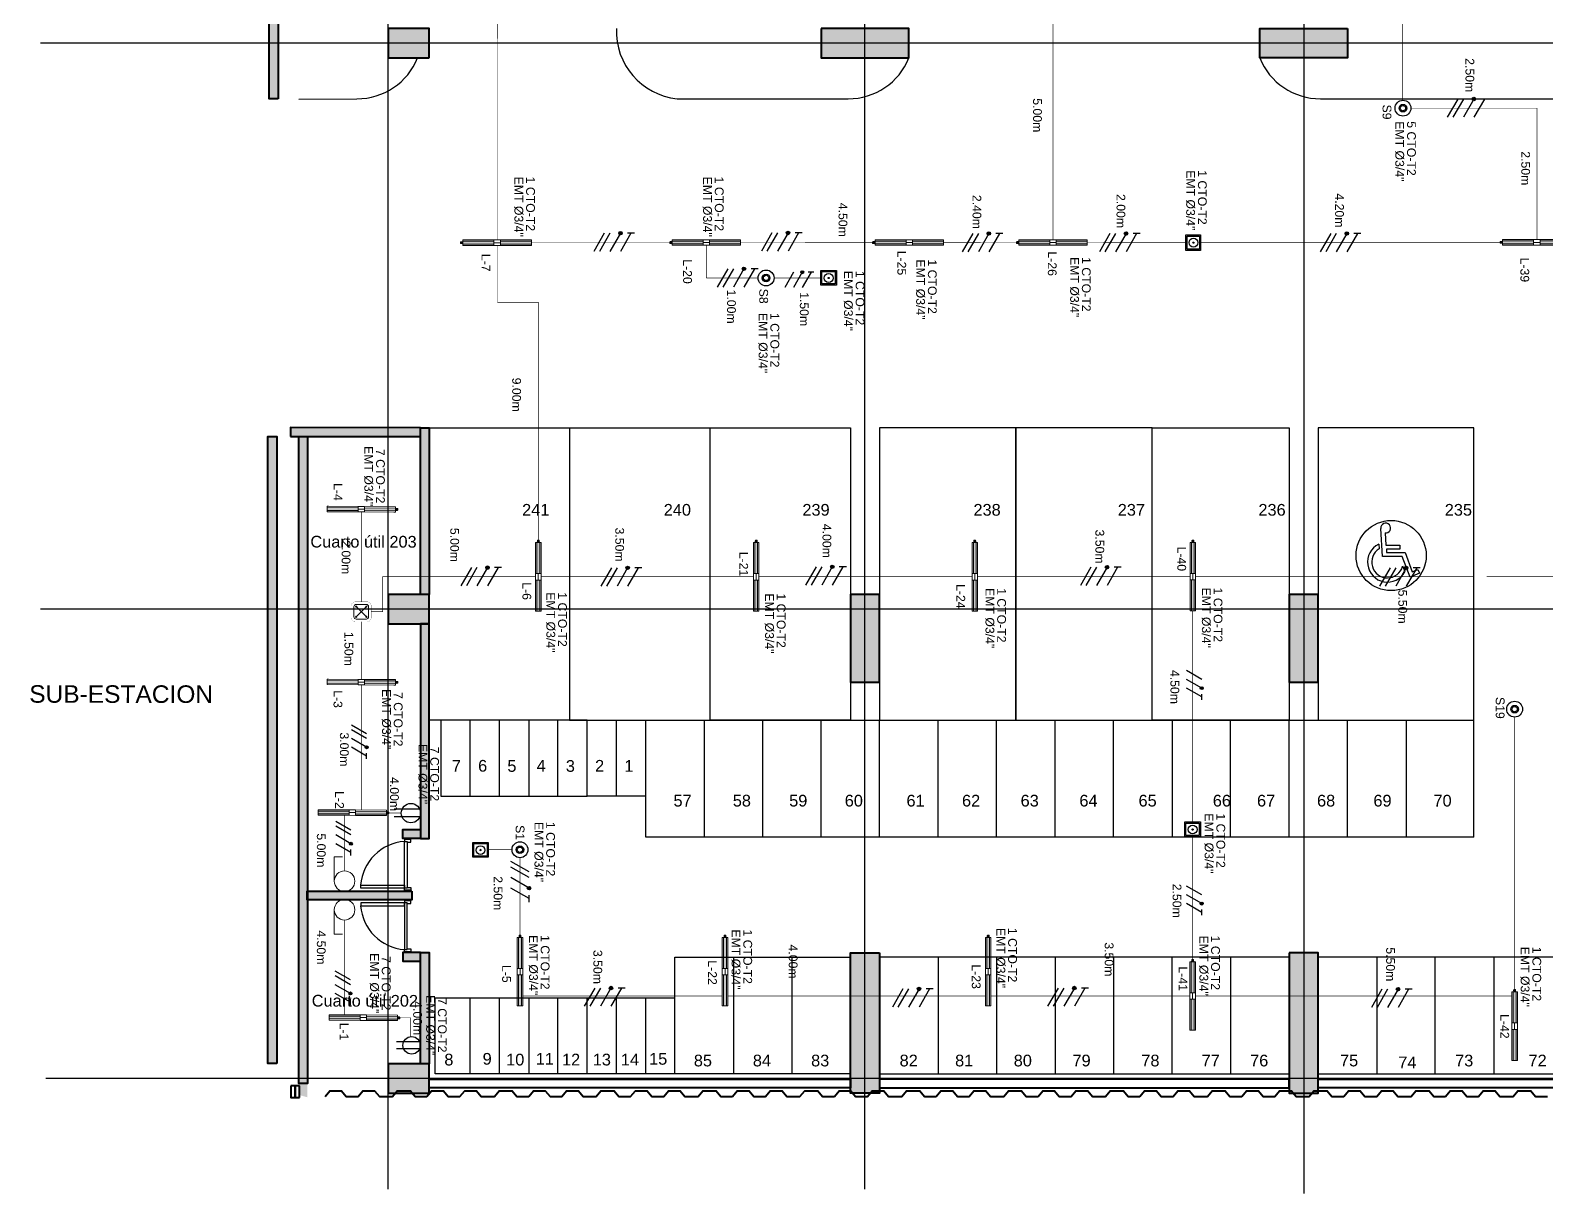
# Model space of a CAD drawing. Header units: metres. Extents: x 81 to 650, y -25 to 177.
# Drawn here: x 129.46 to 155.39, y 32.04 to 51.93 of the extents above; entities that cross this region are included whole.
import ezdxf
from ezdxf.lldxf.tags import DXFTag

# ---------------------------------------------------------------- set-up
doc = ezdxf.new("R2010")
doc.units = ezdxf.units.M
doc.linetypes.add('LÍNEAS_OCULTASX2', pattern=[0.75, 0.5, -0.25])
for name, color, linetype in [('-ALAMBRADO', 7, 'Continuous'), ('-parquead', 253, 'Continuous'), ('AMOBLAMIENTO', 253, 'Continuous'), ('AS_GL DETECCION_PISO 2', 7, 'Continuous'), ('GG_EMERGENCIA 03', 1, 'Continuous'), ('GG_PISO 2', 8, 'Continuous'), ('H-muro', 251, 'Continuous'), ('JCA_HATCH 254', 252, 'Continuous'), ('SENSOR MOVIMIENTO', 3, 'Continuous'), ('T', 1, 'Continuous'), ('TEXTO 3', 3, 'Continuous'), ('TEXTOS DE MEDIDAS', 7, 'Continuous')]:
    doc.layers.add(name, color=color, linetype=linetype)
for name, color, linetype, lineweight in [('-CN-GYD-INTERRUPTORES DE PARED', 3, 'Continuous', 20), ('-CN-GYD-LUMINARIA LED HERMETICA', 1, 'Continuous', 5), ('-CN-GYD-TUBERÍA PRINCIPAL ILUMINACION', 5, 'Continuous', 5), ('-CN-GYD-TUBERÍA TOMACORRIENTE PVC', 86, 'Continuous', 18), ('_TEXTO', 7, 'Continuous', 9), ('CAJA DE PASO', 94, 'Continuous', 5), ('Estructura', 250, 'Continuous', 40), ('LUMINARIA DE EMERGENCIA PARA SOBREPONER', 7, 'Continuous', 25), ('Muro', 251, 'Continuous', 40), ('TEXTOS', 250, 'Continuous', 20)]:
    doc.layers.add(name, color=color, linetype=linetype, lineweight=lineweight)
doc.layers.add('A-HATCH CONCRETO', color=7, linetype='Continuous', true_color=0xc2c2c2)
doc.layers.add('HACHTCOLUMNA', color=7, linetype='Continuous', true_color=0x474747)
doc.styles.get("Standard").update_dxf_attribs({"font": 'arial.ttf'})
tags = doc.linetypes.add('EMT_LINE', pattern='A,0.5,-0.2,["EMT",Standard,S=0.1,R=0,X=-0.1,Y=-0.05],-0.25', length=0.95).pattern_tags.tags
tags[6] = DXFTag(74, 10)
pattern_1 = [(270, (73.633, -1.35), (10.40324, -6.00631), [1.50158, -10.51105]), (360, (73.6335, -2.101), (10.40324, 6.00631), [0.75079, -20.05569]), (360, (73.6335, -2.289), (10.40324, 6.00631), [0.60063, -20.20584]), (360, (73.6335, -1.9134), (10.40324, 6.00631), [0.60063, -20.20584]), (330, (73.633, -2.477), (10.40324, 6.00631), [0.4805, -11.53212]), (30, (73.633, -1.726), (4e-09, 12.01262), [0.4805, -11.53212])]

# ---------------------------------------------------------------- blocks, each defined once
blk = doc.blocks.new('GG_HERMETICA')
h = blk.add_hatch()
h.set_pattern_fill('SWAMP', color=252, scale=0.472938, angle=270)
h.set_pattern_definition(pattern_1)
h.paths.add_polyline_path([(-20, -30), (-20, 17), (-550, 17), (-550, -30)])
h = blk.add_hatch()
h.set_pattern_fill('SWAMP', color=252, scale=0.472938, angle=270)
h.set_pattern_definition(pattern_1)
h.paths.add_polyline_path([(620, -30), (620, 17), (90, 17), (90, -30)])
at = {"layer": '-CN-GYD-INTERRUPTORES DE PARED', "color": 1, "extrusion": (0, 0, -1)}
for p, q in [((-550, -53), (-550, 40)), ((-550, 40), (-525, 40)), ((-525, 40), (-20, 40)), ((90, 40), (620, 40)), ((620, 40), (620, -53)), ((-20, -53), (-550, -53)), ((594, -53), (90, -53)), ((620, -53), (594, -53))]:
    blk.add_line(p, q, dxfattribs=at)
at = {"layer": '-CN-GYD-INTERRUPTORES DE PARED', "color": 1}
for p, q in [((90, 40), (-20, 40)), ((-20, 40), (-20, -53)), ((90, -53), (90, 40)), ((622, 6), (620, 6)), ((620, 6), (620, -6)), ((622, 10), (623, 11)), ((622, 8), (622, 10)), ((622, 7), (622, 8)), ((622, 5), (622, 7)), ((622, -6), (622, 6)), ((623, 4), (622, 5)), ((622, -3), (623, 1)), ((623, 11), (623, 11)), ((623, 11), (630, 11)), ((623, 1), (623, 4)), ((623, 1), (623, 1)), ((630, 11), (630, 6)), ((630, 6), (631, 6)), ((631, 6), (631, 9)), ((631, 9), (639, 9)), ((639, 9), (639, 6)), ((639, 6), (640, 6)), ((640, 10), (650, 10)), ((640, 6), (640, 10)), ((650, 10), (652, 8)), ((652, 8), (656, 8)), ((656, 8), (658, 8)), ((658, 8), (661, 5)), ((661, 5), (661, -6)), ((-20, -6), (90, -6)), ((620, -19), (620, -6)), ((622, -19), (620, -19)), ((622, -6), (622, -3)), ((622, -6), (622, -9)), ((622, -6), (622, -19)), ((622, -9), (623, -13)), ((623, -17), (622, -18)), ((622, -18), (622, -19)), ((622, -19), (622, -21)), ((622, -21), (622, -22)), ((622, -22), (623, -24)), ((623, -13), (623, -14)), ((623, -14), (623, -17)), ((623, -24), (623, -24)), ((623, -24), (630, -24)), ((630, -24), (630, -19)), ((630, -19), (631, -19)), ((631, -19), (631, -22)), ((631, -22), (639, -22)), ((639, -22), (639, -19)), ((639, -19), (640, -19)), ((640, -19), (640, -22)), ((640, -22), (650, -22)), ((650, -22), (652, -20)), ((652, -20), (656, -20)), ((656, -20), (658, -20)), ((658, -20), (661, -17)), ((661, -17), (661, -6))]:
    blk.add_line(p, q, dxfattribs=at)
for points in [[(623, 4), (630, 4)], [(623, 1), (630, 1)], [(629, 11), (629, 4), (629, 1), (629, -6)], [(630, 6), (630, -6)], [(631, 6), (631, -6)], [(639, 2), (631, 2)], [(639, 6), (639, -6)], [(640, 6), (640, -6)], [(640, 1), (650, 1), (650, 3), (640, 3)], [(650, 3), (652, 5)], [(650, 1), (652, -3)], [(652, 8), (652, -6)], [(-20, -53), (90, -53)], [(623, -14), (630, -14)], [(623, -17), (630, -17)], [(629, -24), (629, -17), (629, -14), (629, -6)], [(630, -19), (630, -6)], [(631, -19), (631, -6)], [(639, -15), (631, -15)], [(639, -19), (639, -6)], [(640, -19), (640, -6)], [(640, -14), (650, -14), (650, -15), (640, -15)], [(650, -14), (652, -10)], [(650, -15), (652, -17)], [(652, -20), (652, -6)]]:
    blk.add_lwpolyline(points, dxfattribs=at)
at = {"color": 1}
for points in [[(-20, 17), (-20, -30), (-550, -30), (-550, 17)], [(620, 17), (620, -30), (90, -30), (90, 17)]]:
    blk.add_lwpolyline(points, close=True, dxfattribs=at)
blk = doc.blocks.new('O6C20-MDW')
at = {"layer": 'SENSOR MOVIMIENTO'}
for radius in [129, 62.1, 43.1]:
    blk.add_circle((63166, 32657), radius, dxfattribs=at)
blk = doc.blocks.new('Caja de paso')
at = {"layer": '-CN-GYD-TUBERÍA TOMACORRIENTE PVC', "const_width": 0.00173}
blk.add_lwpolyline([(-0.111, 0.067), (-0.111, -0.067, 0.414214), (-0.067, -0.111), (0.067, -0.111, 0.414214), (0.111, -0.067), (0.111, 0.067, 0.414214), (0.067, 0.111), (-0.067, 0.111, 0.414214)], format="xyb", close=True, dxfattribs=at)
at = {"layer": '-CN-GYD-TUBERÍA TOMACORRIENTE PVC'}
blk.add_lwpolyline([(-0.057, -0.082), (0.057, -0.082, 0.414214), (0.082, -0.057), (0.082, 0.057, 0.414214), (0.057, 0.082), (-0.057, 0.082, 0.414214), (-0.082, 0.057), (-0.082, -0.057, 0.414214)], format="xyb", close=True, dxfattribs=at)
at = {"layer": '-CN-GYD-TUBERÍA TOMACORRIENTE PVC', "linetype": 'LÍNEAS_OCULTASX2'}
for points in [[(-0.057, 0.057), (0.057, -0.057)], [(0.057, 0.057), (-0.057, -0.057)]]:
    blk.add_lwpolyline(points, dxfattribs=at)
at = {"layer": '-CN-GYD-TUBERÍA TOMACORRIENTE PVC'}
for centre in [(-0.057, 0.057), (0.057, 0.057), (-0.057, -0.057), (0.057, -0.057)]:
    blk.add_circle(centre, 0.00665, dxfattribs=at)
blk = doc.blocks.new('t')
at = {"layer": 'T'}
for p, q in [((0.006, 0.03), (0.204, 0.03)), ((0.006, -0.03), (0.204, -0.03))]:
    blk.add_line(p, q, dxfattribs=at)
blk.add_circle((0.075, 0), 0.075, dxfattribs=at)
blk = doc.blocks.new('3x')
at = {"layer": '-ALAMBRADO'}
h = blk.add_hatch(color=256, dxfattribs=at)
edge = h.paths.add_edge_path()
edge.add_arc((0.078, 0.13), 0.025, 0, 360)
for p, q in [((-0.152, 0.13), (-0.302, -0.13)), ((-0.072, 0.13), (-0.222, -0.13)), ((0.078, 0.13), (-0.072, -0.13)), ((0.228, 0.13), (0.078, -0.13))]:
    blk.add_line(p, q, dxfattribs=at)
blk.add_lwpolyline([(0.278, 0.13), (0.178, 0.13)], dxfattribs=at)
blk.add_circle((0.078, 0.13), 0.025, dxfattribs=at)
blk = doc.blocks.new('*U62')
at = {"layer": '-ALAMBRADO'}
blk.add_blockref('3x', (0, 0), dxfattribs=at)
blk = doc.blocks.new('A$Cc7fbbbd8')
at = {"layer": 'GG_EMERGENCIA 03', "ltscale": 0.3}
h = blk.add_hatch(dxfattribs=at)
h.set_pattern_fill('ANSI31', color=256, scale=0.0005, angle=90)
h.set_pattern_definition([(135, (0.0614115, 0.0595737), (-0.00112253, -0.00112253), [])])
edge = h.paths.add_edge_path()
edge.add_arc((0.061, 0.1), 0.00475, 0, 360)
for points in [[(-0.005, 0.035), (-0.005, 0.161), (0.128, 0.161), (0.128, 0.035)], [(0.005, 0.045), (0.005, 0.151), (0.118, 0.151), (0.118, 0.045)]]:
    blk.add_lwpolyline(points, close=True, dxfattribs=at)
for radius in [0.0376, 0.00475]:
    blk.add_circle((0.061, 0.1), radius, dxfattribs=at)
blk = doc.blocks.new('estructura etapa 3')
at = {"layer": 'HACHTCOLUMNA'}
h = blk.add_hatch(color=256, dxfattribs=at)
h.paths.add_polyline_path([(-91.651, -6658.124), (-91.651, -6657.624), (-92.35, -6657.624), (-92.35, -6658.124)])
h.paths.add_polyline_path([(-49.354, -6658.124), (-49.354, -6657.624), (-50.055, -6657.624), (-50.055, -6658.124)])
h.paths.add_polyline_path([(-56.053, -6658.124), (-56.053, -6657.624), (-56.753, -6657.624), (-56.753, -6658.124)])
h.paths.add_polyline_path([(-76.45, -6659.124), (-76.95, -6659.124), (-76.95, -6657.624), (-76.45, -6657.624)])
h.paths.add_polyline_path([(-83.95, -6659.124), (-84.45, -6659.124), (-84.45, -6657.624), (-83.95, -6657.624)])
h.paths.add_polyline_path([(-60.452, -6659.124), (-60.952, -6659.124), (-60.952, -6657.624), (-60.452, -6657.624)])
h.paths.add_polyline_path([(-67.95, -6659.124), (-68.45, -6659.124), (-68.45, -6657.624), (-67.95, -6657.624)])
h.paths.add_polyline_path([(-91.85, -6668.199), (-91.851, -6667.599), (-92.35, -6667.599), (-92.349, -6668.199)])
h.paths.add_polyline_path([(-49.354, -6668.199), (-49.354, -6667.599), (-49.854, -6667.599), (-49.854, -6668.199)])
h.paths.add_polyline_path([(-56.154, -6668.149), (-56.154, -6667.649), (-56.854, -6667.649), (-56.854, -6668.149)])
h.paths.add_polyline_path([(-59.952, -6667.649), (-59.952, -6668.149), (-61.452, -6668.149), (-61.452, -6667.649)])
h.paths.add_polyline_path([(-75.95, -6667.649), (-75.95, -6668.149), (-77.45, -6668.149), (-77.45, -6667.649)])
h.paths.add_polyline_path([(-68.95, -6667.649), (-68.95, -6668.149), (-67.45, -6668.149), (-67.45, -6667.649)])
h.paths.add_polyline_path([(-84.95, -6667.649), (-84.95, -6668.149), (-83.45, -6668.149), (-83.45, -6667.649)])
h.paths.add_polyline_path([(-91.85, -6676.199), (-91.85, -6675.599), (-92.349, -6675.599), (-92.349, -6676.199)])
h.paths.add_polyline_path([(-49.354, -6676.199), (-49.354, -6675.599), (-49.854, -6675.599), (-49.854, -6676.199)])
h.paths.add_polyline_path([(-56.154, -6676.149), (-56.154, -6675.649), (-56.754, -6675.649), (-56.754, -6676.149)])
h.paths.add_polyline_path([(-59.952, -6675.649), (-59.952, -6676.149), (-61.452, -6676.149), (-61.452, -6675.649)])
h.paths.add_polyline_path([(-75.95, -6675.649), (-75.95, -6676.149), (-77.45, -6676.149), (-77.45, -6675.649)])
h.paths.add_polyline_path([(-68.95, -6675.649), (-68.95, -6676.149), (-67.45, -6676.149), (-67.45, -6675.649)])
h.paths.add_polyline_path([(-84.95, -6675.649), (-84.95, -6676.149), (-83.45, -6676.149), (-83.45, -6675.649)])
h.paths.add_polyline_path([(-91.847, -6686.299), (-91.851, -6685.699), (-92.35, -6685.699), (-92.346, -6686.299)])
h.paths.add_polyline_path([(-49.354, -6686.299), (-49.354, -6685.699), (-49.854, -6685.699), (-49.854, -6686.299)])
h.paths.add_polyline_path([(-56.154, -6686.249), (-56.154, -6685.749), (-56.754, -6685.749), (-56.754, -6686.249)])
h.paths.add_polyline_path([(-59.952, -6685.749), (-59.952, -6686.249), (-61.452, -6686.249), (-61.452, -6685.749)])
h.paths.add_polyline_path([(-75.95, -6685.749), (-75.95, -6686.249), (-77.45, -6686.249), (-77.45, -6685.749)])
h.paths.add_polyline_path([(-68.95, -6685.749), (-68.95, -6686.249), (-67.45, -6686.249), (-67.45, -6685.749)])
h.paths.add_polyline_path([(-84.95, -6685.749), (-84.95, -6686.249), (-83.45, -6686.249), (-83.45, -6685.749)])
h.paths.add_polyline_path([(-49.353, -6694.294), (-49.354, -6693.699), (-49.855, -6693.699), (-49.854, -6694.294)])
h.paths.add_polyline_path([(-56.054, -6694.249), (-56.054, -6693.749), (-56.753, -6693.749), (-56.753, -6694.249)])
h.paths.add_polyline_path([(-91.651, -6694.249), (-91.651, -6693.749), (-92.35, -6693.749), (-92.35, -6694.249)])
h.paths.add_polyline_path([(-59.952, -6693.749), (-59.952, -6694.249), (-61.452, -6694.249), (-61.452, -6693.749)])
h.paths.add_polyline_path([(-75.95, -6693.749), (-75.95, -6694.249), (-77.45, -6694.249), (-77.45, -6693.749)])
h.paths.add_polyline_path([(-68.95, -6693.749), (-68.95, -6694.249), (-67.45, -6694.249), (-67.45, -6693.749)])
h.paths.add_polyline_path([(-84.95, -6693.749), (-84.95, -6694.249), (-83.45, -6694.249), (-83.45, -6693.749)])
h.paths.add_polyline_path([(-49.359, -6703.974), (-49.359, -6703.374), (-49.859, -6703.374), (-49.859, -6703.974)])
h.paths.add_polyline_path([(-56.054, -6703.924), (-56.054, -6703.424), (-56.753, -6703.424), (-56.753, -6703.924)])
h.paths.add_polyline_path([(-67.95, -6704.924), (-67.95, -6703.424), (-68.45, -6703.424), (-68.45, -6704.924)])
h.paths.add_polyline_path([(-91.651, -6703.924), (-91.651, -6703.424), (-92.35, -6703.424), (-92.35, -6703.924)])
h.paths.add_polyline_path([(-61.847, -6703.424), (-60.347, -6703.424), (-60.347, -6703.924), (-61.847, -6703.924)])
h.paths.add_polyline_path([(-83.95, -6704.924), (-83.95, -6703.424), (-84.45, -6703.424), (-84.45, -6704.924)])
h.paths.add_polyline_path([(-76.45, -6704.924), (-76.45, -6703.424), (-76.95, -6703.424), (-76.95, -6704.924)])
h.paths.add_polyline_path([(-49.354, -6711.949), (-49.354, -6711.449), (-50.054, -6711.449), (-50.054, -6711.949)])
h.paths.add_polyline_path([(-55.954, -6711.949), (-55.954, -6711.449), (-56.654, -6711.449), (-56.654, -6711.949)])
h.paths.add_polyline_path([(-91.65, -6711.949), (-91.65, -6711.449), (-92.35, -6711.449), (-92.35, -6711.949)])
h.paths.add_polyline_path([(-60.952, -6711.949), (-60.952, -6709.549), (-60.452, -6709.549), (-60.452, -6711.949)])
h.paths.add_polyline_path([(-68.45, -6709.549), (-68.45, -6711.949), (-67.95, -6711.949), (-67.95, -6709.549)])
h.paths.add_polyline_path([(-76.95, -6709.549), (-76.95, -6711.949), (-76.45, -6711.949), (-76.45, -6709.549)])
h.paths.add_polyline_path([(-83.95, -6709.549), (-83.95, -6711.949), (-84.45, -6711.949), (-84.45, -6709.549)])
at = {"layer": 'Estructura'}
for points in [[(-91.651, -6694.249), (-91.651, -6693.749), (-92.35, -6693.749), (-92.35, -6694.249)], [(-84.95, -6693.749), (-84.95, -6694.249), (-83.45, -6694.249), (-83.45, -6693.749)], [(-75.95, -6693.749), (-75.95, -6694.249), (-77.45, -6694.249), (-77.45, -6693.749)], [(-91.651, -6703.924), (-91.651, -6703.424), (-92.35, -6703.424), (-92.35, -6703.924)], [(-83.95, -6704.924), (-83.95, -6703.424), (-84.45, -6703.424), (-84.45, -6704.924)], [(-76.45, -6704.924), (-76.45, -6703.424), (-76.95, -6703.424), (-76.95, -6704.924)], [(-83.95, -6709.549), (-83.95, -6711.949), (-84.45, -6711.949), (-84.45, -6709.549)], [(-76.95, -6709.549), (-76.95, -6711.949), (-76.45, -6711.949), (-76.45, -6709.549)], [(-91.65, -6711.949), (-91.65, -6711.449), (-92.35, -6711.449), (-92.35, -6711.949)]]:
    blk.add_lwpolyline(points, close=True, dxfattribs=at)
blk = doc.blocks.new('discap')
at = {"layer": 'TEXTO 3', "color": 0, "linetype": 'Continuous'}
for p, q in [((-179169, -277469), (-179154, -277610)), ((-178353, -278322), (-178426, -278155))]:
    blk.add_line(p, q, dxfattribs=at)
blk.add_lwpolyline([(-178974, -277120), (-178946, -277498), (-178511, -277498), (-178511, -277624), (-178926, -277624), (-178926, -277730), (-178352, -277730), (-178127, -278321), (-177953, -278254), (-177909, -278371), (-178198, -278488), (-178440, -277852), (-179047, -277852), (-179102, -276980)], dxfattribs=at)
for centre, radius, start, end in [((-178951, -276970), 152, 261.2603, 183.6697), ((-178897, -278025), 619, 116.0954, 331.345), ((-178897, -278025), 488, 121.7945, 344.571)]:
    blk.add_arc(centre, radius, start, end, dxfattribs=at)
blk = doc.blocks.new('A$Ce042a74c')
at = {"layer": 'A-HATCH CONCRETO', "ltscale": 0.03}
h = blk.add_hatch(color=256, dxfattribs=at)
h.dxf.hatch_style = 1
h.paths.add_polyline_path([(5.535, 11.825), (5.685, 11.825), (5.685, 8.975), (5.535, 8.975)])
h.paths.add_polyline_path([(3.312, 11.678), (5.535, 11.675), (5.535, 11.825), (3.312, 11.828)])
h.paths.add_polyline_path([(3.453, 11.678), (3.603, 11.678), (3.603, 0.378), (3.453, 0.421), (3.453, 11.678)])
h.paths.add_polyline_path([(3.603, 8.037), (3.603, 8.187), (3.603, 8.187)], flags=16)
h.paths.add_polyline_path([(5.535, 4.954), (5.236, 4.954), (5.236, 4.804), (5.685, 4.804), (5.685, 8.475), (5.535, 8.475)])
h.paths.add_polyline_path([(3.6, 3.754), (5.385, 3.754), (5.385, 3.904), (3.6, 3.904)])
h.paths.add_polyline_path([(5.385, 3.754), (5.385, 3.871), (5.385, 3.904)])
h.paths.add_polyline_path([(5.535, 2.704), (5.235, 2.704), (5.236, 2.854), (5.685, 2.854), (5.685, 0.95), (5.535, 0.95)])
at = {"layer": 'JCA_HATCH 254'}
for points in [[(3.1, 17.45), (2.95, 17.45), (2.95, 54.675), (3.1, 54.675)], [(3.078, 0.954), (2.928, 0.954), (2.928, 11.678), (3.078, 11.678)]]:
    blk.add_hatch(color=256, dxfattribs=at).paths.add_polyline_path(points)
at = {"layer": '-parquead'}
for p, q in [((3.454, 17.444), (4.449, 17.45)), ((9.922, 17.45), (12.849, 17.45)), ((20.922, 17.45), (28.849, 17.45)), ((8.386, 6.825), (5.886, 6.825)), ((9.886, 2.777), (12.886, 2.777))]:
    blk.add_line(p, q, dxfattribs=at)
for points in [[(8.086, 11.825), (8.085, 6.825), (5.685, 6.825), (5.685, 11.825), (12.886, 11.825)], [(8.085, 11.825), (8.086, 6.825), (10.486, 6.825), (10.486, 11.825)], [(12.886, 11.825), (12.886, 6.825), (10.486, 6.825)], [(18.045, 11.825), (15.715, 11.825), (15.716, 6.825), (18.045, 6.825)], [(5.886, 6.825), (5.886, 5.524), (8.386, 5.524)], [(6.386, 5.524), (6.386, 6.825)], [(6.886, 5.524), (6.886, 6.825)], [(7.386, 6.825), (7.386, 5.524)], [(7.886, 5.524), (7.886, 6.825)], [(9.386, 5.525), (8.386, 5.525), (8.386, 6.825), (9.386, 6.825)], [(8.386, 5.524), (8.386, 6.825)], [(8.886, 5.525), (8.886, 6.825)], [(9.386, 6.825), (13.386, 6.825)], [(13.386, 4.825), (9.386, 4.825), (9.386, 6.825)], [(10.386, 6.825), (10.386, 4.825)], [(11.386, 4.825), (11.386, 6.825)], [(12.386, 4.825), (12.386, 6.825)], [(23.545, 4.825), (13.386, 4.825), (13.386, 6.825), (23.545, 6.825)], [(13.386, 4.825), (13.386, 6.825)], [(14.386, 4.825), (14.386, 6.825)], [(15.386, 4.825), (15.386, 6.825)], [(16.386, 4.825), (16.386, 6.825)], [(17.386, 4.825), (17.386, 6.825)], [(18.386, 6.825), (18.386, 4.825)], [(19.386, 4.825), (19.386, 6.825)], [(20.386, 4.825), (20.386, 6.825)], [(21.386, 4.825), (21.386, 6.825)], [(22.386, 6.825), (22.386, 4.825)], [(23.545, 4.825), (23.545, 6.825)], [(9.886, 0.777), (9.886, 2.777)], [(10.886, 2.777), (10.886, 0.777)], [(11.886, 2.777), (11.886, 0.777)], [(12.886, 2.777), (12.886, 0.777)], [(20.386, 2.777), (13.386, 2.777), (13.386, 0.777), (20.386, 0.777)], [(14.386, 2.777), (14.386, 0.777)], [(15.386, 2.777), (15.386, 0.777)], [(16.386, 2.777), (16.386, 0.777)], [(17.386, 2.777), (17.386, 0.777)], [(18.386, 0.777), (18.386, 2.777)], [(19.386, 2.777), (19.386, 0.777)], [(20.386, 2.777), (20.386, 0.777)], [(25.886, 2.777), (20.886, 2.777), (20.886, 0.777), (25.886, 0.777)], [(21.886, 2.777), (21.886, 0.777)], [(22.886, 0.777), (22.886, 2.777)], [(23.886, 2.777), (23.886, 0.777)], [(6.386, 0.777), (5.786, 0.777), (5.786, 2.078), (6.386, 2.078)], [(8.386, 0.777), (6.386, 0.777), (6.386, 2.078), (8.386, 2.078)], [(6.886, 0.777), (6.886, 2.078)], [(7.386, 2.078), (7.386, 0.777)], [(7.886, 0.777), (7.886, 2.078)], [(12.886, 0.777), (8.386, 0.777), (8.386, 2.078), (9.886, 2.078)], [(8.386, 0.777), (8.386, 2.078)], [(8.886, 0.777), (8.886, 2.078)], [(9.386, 0.777), (9.386, 2.078)]]:
    blk.add_lwpolyline(points, dxfattribs=at)
for points in [[(13.385, 11.825), (13.386, 6.825), (15.715, 6.825), (15.715, 11.825)], [(20.386, 11.825), (20.386, 6.825), (18.045, 6.825), (18.045, 11.825)], [(20.885, 11.825), (20.886, 6.825), (23.545, 6.825), (23.545, 11.825)]]:
    blk.add_lwpolyline(points, close=True, dxfattribs=at)
for centre, radius, start, end in [((10.044, 18.603), 1.159, 177.6559, 263.9717), ((4.456, 18.557), 1.107, 269.6463, 338.4347), ((12.856, 18.557), 1.107, 269.6463, 338.4347), ((20.915, 18.557), 1.107, 201.5653, 270.3537)]:
    blk.add_arc(centre, radius, start, end, dxfattribs=at)
at = {"layer": 'AMOBLAMIENTO'}
for points in [[(5.31, 4.754), (5.31, 4.741), (5.372, 4.741), (5.372, 4.792), (5.26, 4.792), (5.26, 4.754)], [(5.272, 4.804), (5.272, 4.792), (5.36, 4.792), (5.36, 4.804)], [(5.31, 3.955), (5.31, 3.968), (5.372, 3.968), (5.372, 3.917), (5.26, 3.917), (5.26, 3.955)], [(5.272, 3.904), (5.272, 3.917), (5.36, 3.917), (5.36, 3.904)], [(5.31, 3.703), (5.31, 3.691), (5.372, 3.691), (5.372, 3.742), (5.26, 3.742), (5.26, 3.703)], [(5.272, 3.754), (5.272, 3.742), (5.36, 3.742), (5.36, 3.754)], [(5.31, 2.905), (5.31, 2.918), (5.372, 2.918), (5.372, 2.867), (5.26, 2.867), (5.26, 2.905)], [(5.272, 2.854), (5.272, 2.867), (5.36, 2.867), (5.36, 2.854)]]:
    blk.add_lwpolyline(points, dxfattribs=at)
for points in [[(5.31, 3.955), (5.26, 3.955), (5.26, 4.754), (5.31, 4.754)], [(5.26, 4.006), (5.26, 3.955), (4.513, 3.955), (4.513, 4.006)], [(5.26, 3.653), (5.26, 3.703), (4.513, 3.703), (4.513, 3.653)], [(5.31, 3.703), (5.26, 3.703), (5.26, 2.905), (5.31, 2.905)]]:
    blk.add_lwpolyline(points, close=True, dxfattribs=at)
for centre, start, end in [((5.323, 3.943), 94.4578, 175.5956), ((5.323, 3.715), 184.4044, 265.5422)]:
    blk.add_arc(centre, 0.813, start, end, dxfattribs=at)
at = {"layer": 'H-muro'}
blk.add_circle((22.131, 9.64), 0.6, dxfattribs=at)
at = {"layer": 'Muro'}
blk.add_line((3.468, 0.574), (3.317, 0.574), dxfattribs=at)
for points in [[(3.1, 17.45), (2.95, 17.45), (2.95, 54.675), (3.1, 54.675)], [(3.078, 0.954), (2.928, 0.954), (2.928, 11.678), (3.078, 11.678)], [(3.312, 11.678), (5.535, 11.675), (5.535, 11.825), (3.312, 11.828)], [(3.453, 11.678), (3.603, 11.678), (3.603, 0.614), (3.453, 0.614), (3.453, 11.525)], [(5.535, 11.825), (5.685, 11.825), (5.685, 8.975), (5.535, 8.975)], [(5.535, 4.804), (5.685, 4.804), (5.685, 8.475), (5.535, 8.475)], [(5.535, 4.954), (5.535, 4.804), (5.235, 4.804), (5.235, 4.954)], [(5.385, 3.904), (5.385, 3.754), (3.6, 3.754), (3.6, 3.904)], [(5.535, 2.704), (5.535, 2.854), (5.235, 2.854), (5.235, 2.704)], [(5.535, 2.854), (5.685, 2.854), (5.685, 0.95), (5.535, 0.95)], [(12.886, 0.69), (12.886, 0.54), (5.686, 0.54), (5.686, 0.69)], [(13.386, 0.69), (13.386, 0.54), (20.385, 0.54), (20.385, 0.69)]]:
    blk.add_lwpolyline(points, close=True, dxfattribs=at)
for points in [[(3.317, 0.574), (3.317, 0.375), (3.468, 0.375)], [(3.388, 0.574), (3.388, 0.375)], [(3.397, 0.375), (3.397, 0.574)], [(3.468, 0.375), (3.468, 0.574)], [(26.545, 0.54), (20.886, 0.54), (20.886, 0.69), (26.545, 0.69)], [(3.904, 0.39), (3.984, 0.49), (4.187, 0.49), (4.267, 0.39), (4.47, 0.39), (4.55, 0.49), (4.752, 0.49), (4.832, 0.39), (5.058, 0.39), (5.138, 0.49), (5.363, 0.49), (5.443, 0.39), (5.646, 0.39)], [(5.646, 0.39), (5.726, 0.49), (5.929, 0.49), (6.009, 0.39), (6.211, 0.39), (6.291, 0.49), (6.494, 0.49), (6.574, 0.39), (6.799, 0.39), (6.879, 0.49), (7.105, 0.49), (7.185, 0.39), (7.387, 0.39)], [(7.387, 0.39), (7.467, 0.49), (7.67, 0.49), (7.75, 0.39), (7.953, 0.39), (8.033, 0.49), (8.236, 0.49), (8.316, 0.39), (8.541, 0.39), (8.621, 0.49), (8.846, 0.49), (8.926, 0.39), (9.129, 0.39)], [(9.129, 0.39), (9.209, 0.49), (9.412, 0.49), (9.492, 0.39), (9.694, 0.39), (9.774, 0.49), (9.977, 0.49), (10.057, 0.39), (10.283, 0.39), (10.363, 0.49), (10.588, 0.49), (10.668, 0.39), (10.871, 0.39)], [(10.871, 0.39), (10.951, 0.49), (11.153, 0.49), (11.233, 0.39), (11.436, 0.39), (11.516, 0.49), (11.719, 0.49), (11.799, 0.39), (12.024, 0.39), (12.104, 0.49), (12.329, 0.49), (12.409, 0.39), (12.612, 0.39)], [(12.612, 0.39), (12.692, 0.49), (12.895, 0.49), (12.975, 0.39), (13.178, 0.39), (13.258, 0.49), (13.46, 0.49), (13.54, 0.39), (13.766, 0.39), (13.846, 0.49), (14.071, 0.49), (14.151, 0.39), (14.354, 0.39)], [(14.354, 0.39), (14.434, 0.49), (14.636, 0.49), (14.716, 0.39), (14.919, 0.39), (14.999, 0.49), (15.202, 0.49), (15.282, 0.39), (15.507, 0.39), (15.587, 0.49), (15.813, 0.49), (15.893, 0.39), (16.095, 0.39)], [(16.095, 0.39), (16.175, 0.49), (16.378, 0.49), (16.458, 0.39), (16.661, 0.39), (16.741, 0.49), (16.943, 0.49), (17.023, 0.39), (17.249, 0.39), (17.329, 0.49), (17.554, 0.49), (17.634, 0.39), (17.837, 0.39)], [(17.837, 0.39), (17.917, 0.49), (18.12, 0.49), (18.2, 0.39), (18.402, 0.39), (18.482, 0.49), (18.685, 0.49), (18.765, 0.39), (18.99, 0.39), (19.07, 0.49), (19.296, 0.49), (19.376, 0.39), (19.579, 0.39)], [(19.579, 0.39), (19.659, 0.49), (19.861, 0.49), (19.941, 0.39), (20.144, 0.39), (20.224, 0.49), (20.427, 0.49), (20.507, 0.39), (20.732, 0.39), (20.812, 0.49), (21.037, 0.49), (21.117, 0.39), (21.32, 0.39)], [(21.32, 0.39), (21.4, 0.49), (21.603, 0.49), (21.683, 0.39), (21.886, 0.39), (21.966, 0.49), (22.168, 0.49), (22.248, 0.39), (22.474, 0.39), (22.554, 0.49), (22.779, 0.49), (22.859, 0.39), (23.062, 0.39)], [(23.062, 0.39), (23.142, 0.49), (23.344, 0.49), (23.424, 0.39), (23.627, 0.39), (23.707, 0.49), (23.91, 0.49), (23.99, 0.39), (24.215, 0.39), (24.295, 0.49), (24.521, 0.49), (24.601, 0.39), (24.803, 0.39)]]:
    blk.add_lwpolyline(points, dxfattribs=at)
at = {"layer": 'AS_GL DETECCION_PISO 2', "linetype": 'Continuous', "lineweight": 50}
blk.add_blockref('estructura etapa 3', (97.335, 6712.399), dxfattribs=at)
at = {"layer": 'H-muro', "xscale": 0.0005512069662100001, "yscale": 0.0005512069662100001, "zscale": 0.0005512069662100001}
blk.add_blockref('discap', (120.678, 162.777), dxfattribs=at)
at = {"layer": 'GG_PISO 2', "char_height": 0.2}
for s, width, insert, attachment_point, rotation in [('241', 2.00679, (7.273, 10.522), 1, 360), ('240', 2.00679, (9.694, 10.522), 1, 360), ('239', 2.00679, (12.065, 10.522), 1, 360), ('238', 2.00679, (14.99, 10.522), 1, 360), ('237', 2.00679, (17.457, 10.522), 1, 360), ('236', 2.00679, (19.862, 10.522), 1, 360), ('235', 2.00679, (23.048, 10.522), 1, 360), ('7', 0.89145, (6.227, 6.143), 3, 0), ('6', 0.89145, (6.676, 6.146), 3, 0), ('5', 0.89145, (7.176, 6.143), 3, 0), ('4', 0.89145, (7.676, 6.146), 3, 0), ('3', 0.89145, (8.176, 6.143), 3, 0), ('2', 0.89145, (8.676, 6.146), 3, 0), ('1', 0.89145, (9.176, 6.143), 3, 0), ('57', 0.89145, (9.861, 5.347), 7, 0), ('58', 0.89145, (10.875, 5.347), 7, 0), ('59', 0.89145, (11.839, 5.347), 7, 0), ('60', 0.89145, (12.789, 5.347), 7, 0), ('61', 0.89145, (13.845, 5.347), 7, 0), ('62', 0.89145, (14.794, 5.347), 7, 0), ('63', 0.89145, (15.796, 5.347), 7, 0), ('64', 0.89145, (16.801, 5.347), 7, 0), ('65', 0.89145, (17.812, 5.347), 7, 0), ('66', 0.89145, (19.082, 5.347), 7, 0), ('67', 0.89145, (19.838, 5.347), 7, 0), ('68', 0.89145, (20.864, 5.347), 7, 0), ('69', 0.89145, (21.828, 5.347), 7, 0), ('70', 0.89145, (22.855, 5.347), 7, 0), ('8', 0.89145, (5.943, 1.123), 1, 360), ('9', 0.89145, (6.598, 1.136), 1, 360), ('10', 0.89145, (7, 1.123), 1, 360), ('11', 0.89145, (7.506, 1.136), 1, 360), ('12', 0.89145, (7.955, 1.123), 1, 360), ('13', 0.89145, (8.481, 1.123), 1, 360), ('14', 0.89145, (8.961, 1.123), 1, 360), ('15', 0.89145, (9.444, 1.136), 1, 360), ('85', 0.89145, (10.209, 1.107), 1, 360), ('84', 0.89145, (11.218, 1.107), 1, 360), ('83', 0.89145, (12.214, 1.107), 1, 360), ('82', 0.89145, (13.727, 1.107), 1, 360), ('81', 0.89145, (14.676, 1.107), 1, 360), ('80', 0.89145, (15.678, 1.107), 1, 360), ('79', 0.89145, (16.683, 1.107), 1, 360), ('78', 0.89145, (17.86, 1.107), 1, 360), ('77', 0.89145, (18.891, 1.107), 1, 360), ('76', 0.89145, (19.72, 1.107), 1, 360), ('75', 0.89145, (21.257, 1.107), 1, 360), ('74', 0.89145, (22.254, 1.075), 1, 360), ('73', 0.89145, (23.225, 1.107), 1, 360), ('72', 0.89145, (24.48, 1.107), 1, 360)]:
    blk.add_mtext_dynamic_manual_height_columns(s, width=width, gutter_width=5, heights=[0], dxfattribs=dict(at, insert=insert, attachment_point=attachment_point, rotation=rotation))
at = {"layer": 'TEXTOS', "color": 8}
for s, p in [('Cuarto útil 203', (3.653, 9.778)), ('Cuarto útil 202', (3.676, 1.93))]:
    blk.add_text(s, height=0.2, rotation=359.9331, dxfattribs=at).set_placement(p)
blk = doc.blocks.new('2x')
at = {"layer": '-ALAMBRADO'}
h = blk.add_hatch(color=256, dxfattribs=at)
edge = h.paths.add_edge_path()
edge.add_arc((0.075, 0.13), 0.025, 0, 360)
for p, q in [((-0.075, 0.13), (-0.225, -0.13)), ((0.075, 0.13), (-0.075, -0.13)), ((0.225, 0.13), (0.075, -0.13))]:
    blk.add_line(p, q, dxfattribs=at)
blk.add_lwpolyline([(0.275, 0.13), (0.175, 0.13)], dxfattribs=at)
blk.add_circle((0.075, 0.13), 0.025, dxfattribs=at)
blk = doc.blocks.new('*U51')
at = {"layer": '-ALAMBRADO'}
blk.add_blockref('2x', (0, 0), dxfattribs=at)

msp = doc.modelspace()

# ---------------------------------------------------------------- linework, layer by layer
at = {"layer": '-CN-GYD-INTERRUPTORES DE PARED', "color": 3, "extrusion": (0, 0, -1)}
for points in [[(-134.66, 37.38), (-134.66, 37.798), (-134.803, 37.798)], [(-134.66, 36.892), (-134.66, 36.474), (-134.803, 36.474)]]:
    msp.add_lwpolyline(points, dxfattribs=at)
for centre in [(-134.836, 37.38), (-134.836, 36.892)]:
    msp.add_circle(centre, 0.176, dxfattribs=at)
at = {"layer": '-CN-GYD-TUBERÍA PRINCIPAL ILUMINACION', "linetype": 'EMT_LINE', "ltscale": 10, "const_width": 0.01}
for points in [[(137.45, 55.116), (137.451, 48.342)], [(152.927, 54.457), (152.927, 50.732)], [(146.95, 52.408), (146.95, 48.345)], [(153.068, 50.596), (155.222, 50.596), (155.222, 48.347)], [(137.451, 48.25), (137.451, 47.278), (138.15, 47.278), (138.15, 43.209)], [(140.395, 48.299), (138.03, 48.299)], [(141.021, 48.252), (141.021, 47.692)], [(141.606, 48.299), (143.865, 48.298)], [(145.076, 48.298), (146.324, 48.299)], [(147.535, 48.299), (149.22, 48.296)], [(149.471, 48.296), (154.596, 48.298)], [(141.907, 47.692), (141.021, 47.692)], [(142.99, 47.692), (142.179, 47.692)], [(135.122, 43.693), (135.122, 42.156)], [(135.291, 41.986), (135.486, 41.986), (135.486, 42.586), (138.103, 42.586)], [(138.196, 42.586), (141.702, 42.586)], [(141.085, 42.586), (141.829, 42.586)], [(141.923, 42.586), (145.566, 42.586)], [(145.659, 42.586), (149.166, 42.586)], [(148.645, 42.586), (149.295, 42.586)], [(149.388, 42.586), (154.144, 42.586)], [(155.929, 42.586), (154.364, 42.586)], [(149.335, 42.001), (149.335, 38.394)], [(135.122, 41.818), (135.122, 40.83)], [(135.122, 40.737), (135.122, 38.594)], [(154.842, 35.527), (154.842, 40.184)], [(134.836, 38.503), (134.836, 37.786), (134.836, 37.55)], [(135.594, 38.544), (135.806, 38.544)], [(149.335, 38.132), (149.335, 36.043)], [(137.699, 37.917), (137.293, 37.917)], [(137.835, 37.781), (137.835, 36.458)], [(134.836, 36.723), (134.836, 35.096)], [(137.883, 35.417), (141.295, 35.417)], [(141.388, 35.417), (145.795, 35.417)], [(145.888, 35.417), (149.29, 35.417)], [(149.383, 35.417), (154.795, 35.417)], [(135.782, 35.044), (135.965, 35.044), (135.965, 34.72)]]:
    msp.add_lwpolyline(points, dxfattribs=at)
at = {"layer": 'GG_PISO 2', "color": 9, "true_color": 0xc7c8ca}
for points in [[(135.578, 88.483), (135.578, 32.113)], [(143.727, 88.239), (143.727, 32.113)], [(151.235, 88.239), (151.235, 32.038)], [(178.736, 51.707), (129.636, 51.707)], [(178.736, 42.032), (129.636, 42.032)], [(178.736, 34.007), (129.726, 34.007)]]:
    msp.add_lwpolyline(points, dxfattribs=at)

# ---------------------------------------------------------------- block references
at = {"layer": '-CN-GYD-LUMINARIA LED HERMETICA', "xscale": 0.001, "yscale": 0.001, "zscale": 0.001}
for p, rotation in [((137.48, 48.29), 180), ((141.056, 48.292), 180), ((144.526, 48.292), 180), ((146.985, 48.292), 180), ((155.257, 48.295), 180), ((135.087, 43.746), 359.6180052523937), ((138.143, 42.549), 90), ((141.869, 42.549), 90), ((145.606, 42.549), 90), ((149.335, 42.551), 90), ((135.087, 40.79), 359.6180052523937), ((134.934, 38.559), 359.6180052523937), ((137.83, 35.798), 90), ((141.335, 35.798), 90), ((145.835, 35.798), 90), ((149.33, 35.382), 90), ((154.835, 34.867), 90), ((135.122, 35.054), 359.6180052523937)]:
    msp.add_blockref('GG_HERMETICA', p, dxfattribs=dict(at, rotation=rotation))
msp.add_blockref('A$Ce042a74c', (130.599, 33.307))
at = {"layer": '_TEXTO', "linetype": 'Continuous', "ltscale": 10, "xscale": 1.2, "yscale": 1.2, "zscale": 320}
for p in [(154.051, 50.596), (139.46, 48.302), (142.325, 48.307), (145.759, 48.298), (148.104, 48.298), (151.879, 48.298), (141.572, 47.692), (143.082, 42.598), (147.779, 42.592), (137.187, 42.585), (139.583, 42.58), (152.894, 42.579), (139.298, 35.397), (144.565, 35.381), (147.22, 35.398), (152.755, 35.378)]:
    msp.add_blockref('*U62', p, dxfattribs=at)
at = {"layer": '_TEXTO', "linetype": 'Continuous', "ltscale": 10, "zscale": 0.5}
msp.add_blockref('*U51', (142.587, 47.661), dxfattribs=at)
at = {"layer": '_TEXTO', "linetype": 'Continuous', "ltscale": 10, "rotation": 270}
for name, p, zscale in [('*U51', (149.361, 40.755), 0.5), ('*U62', (135.084, 39.748), 320), ('*U62', (134.815, 38.099), 320), ('*U51', (149.361, 37.072), 0.5), ('*U62', (134.807, 35.539), 320)]:
    msp.add_blockref(name, p, dxfattribs=dict(at, zscale=zscale))
at = {"layer": '_TEXTO', "linetype": 'Continuous', "ltscale": 10, "xscale": 1.2, "yscale": 1.2, "zscale": 320, "rotation": 270}
msp.add_blockref('*U62', (137.835, 37.355), dxfattribs=at)
at = {"layer": 'CAJA DE PASO', "linetype": 'Continuous', "ltscale": 10, "xscale": 1.523145158877299, "yscale": 1.523145158877299, "zscale": 1.523145158877299}
msp.add_blockref('Caja de paso', (135.122, 41.987), dxfattribs=at)
at = {"layer": 'LUMINARIA DE EMERGENCIA PARA SOBREPONER', "xscale": 2, "yscale": 2, "zscale": 2}
for p, rotation in [((149.15, 48.419), 270), ((143.235, 47.892), 179.9999999999999), ((149.458, 38.463), 180), ((137.283, 38.112), 180)]:
    msp.add_blockref('A$Cc7fbbbd8', p, dxfattribs=dict(at, rotation=rotation))
at = {"layer": 'SENSOR MOVIMIENTO', "lineweight": 0, "xscale": 0.00105193048980394, "yscale": 0.00105193048980394, "zscale": 0.00105193048980394}
for p in [(86.486, 16.243), (75.597, 13.34), (88.395, 5.968), (71.389, 3.565)]:
    msp.add_blockref('O6C20-MDW', p, dxfattribs=at)
at = {"layer": 'T', "zscale": 1.5, "rotation": 180}
for p, xscale, yscale in [((136.136, 38.544), 2.2, 2.2), ((136.134, 34.573), 2, 2)]:
    msp.add_blockref('t', p, dxfattribs=dict(at, xscale=xscale, yscale=yscale))

# ---------------------------------------------------------------- texts
at = {"layer": 'GG_PISO 2'}
msp.add_text('SUB-ESTACION', height=0.3, rotation=359.9331, dxfattribs=at).set_placement((129.445, 40.431))
at = {"layer": 'TEXTOS', "char_height": 0.15, "attachment_point": 1, "rotation": 270}
for s, insert in [('\\pxqc;S9', (152.734, 50.916)), ('\\pxqc;L-7', (137.328, 48.341)), ('\\pxqc;L-20', (140.775, 48.19)), ('\\pxqc;L-25', (144.438, 48.336)), ('\\pxqc;L-26', (147.011, 48.324)), ('\\pxqc;L-39', (155.09, 48.218)), ('\\pxqc;S8', (142.077, 47.768)), ('\\pxqc;L-4', (134.798, 44.421)), ('\\pxqc;L-40', (149.225, 43.278)), ('\\pxqc;L-21', (141.735, 43.189)), ('\\pxqc;L-6', (138.028, 42.727)), ('\\pxqc;L-24', (145.447, 42.636)), ('\\pxqc;L-3', (134.798, 40.881)), ('\\pxqc;S19', (154.669, 40.73)), ('\\pxqc;L-2', (134.825, 39.156)), ('\\pxqc;S1', (137.912, 38.598)), ('\\pxqc;L-5', (137.681, 36.183)), ('\\pxqc;L-22', (141.201, 36.204)), ('\\pxqc;L-23', (145.711, 36.135)), ('\\pxqc;L-41', (149.246, 36.1)), ('\\pxqc;L-42', (154.747, 35.285)), ('\\pxqc;L-1', (134.905, 35.196))]:
    msp.add_mtext_dynamic_manual_height_columns(s, width=0.77349, gutter_width=0.325, heights=[0], dxfattribs=dict(at, insert=insert))
at = {"layer": 'TEXTOS', "char_height": 0.15, "width": 1.36121, "attachment_point": 1, "rotation": 270}
for s, insert in [('\\A1;\\pxsm0.8;5 CTO-T2\\PEMT Ø3/4"       ', (153.152, 50.372)), ('\\A1;\\pxsm0.8;1 CTO-T2\\PEMT Ø3/4"       ', (149.577, 49.535)), ('\\A1;\\pxsm0.8;1 CTO-T2\\PEMT Ø3/4"       ', (138.091, 49.425)), ('\\A1;\\pxsm0.8;1 CTO-T2\\PEMT Ø3/4"       ', (141.317, 49.425)), ('\\A1;\\pxsm0.8;1 CTO-T2\\PEMT Ø3/4"       ', (144.96, 48.01)), ('\\A1;\\pxsm0.8;1 CTO-T2\\PEMT Ø3/4"       ', (147.593, 48.05)), ('\\A1;\\pxsm0.8;1 CTO-T2\\PEMT Ø3/4"       ', (143.725, 47.815)), ('\\A1;\\pxsm0.8;1 CTO-T2\\PEMT Ø3/4"       ', (142.267, 47.095)), ('\\A1;\\pxsm0.8,qc;7 CTO-T2\\PEMT Ø3/4"       ', (135.524, 44.985)), ('\\A1;\\pxsm0.8;1 CTO-T2\\PEMT Ø3/4"       ', (138.637, 42.319)), ('\\A1;\\pxsm0.8;1 CTO-T2\\PEMT Ø3/4"       ', (142.376, 42.301)), ('\\A1;\\pxsm0.8;1 CTO-T2\\PEMT Ø3/4"       ', (146.145, 42.391)), ('\\A1;\\pxsm0.8;1 CTO-T2\\PEMT Ø3/4"       ', (149.845, 42.399)), ('\\A1;\\pxsm0.8,qc;7 CTO-T2\\PEMT Ø3/4"       ', (135.828, 40.83)), ('\\A1;\\pxsm0.8,qc;7 CTO-T2\\PEMT Ø3/4"       ', (136.451, 39.893)), ('\\A1;\\pxsm0.8;1 CTO-T2\\PEMT Ø3/4"       ', (138.434, 38.394)), ('\\A1;\\pxsm0.8;1 CTO-T2\\PEMT Ø3/4"       ', (149.892, 38.54)), ('\\A1;\\pxsm0.8;1 CTO-T2\\PEMT Ø3/4"       ', (146.332, 36.582)), ('\\A1;\\pxsm0.8;1 CTO-T2\\PEMT Ø3/4"       ', (138.34, 36.459)), ('\\A1;\\pxsm0.8;1 CTO-T2\\PEMT Ø3/4"       ', (141.804, 36.555)), ('\\A1;\\pxsm0.8;1 CTO-T2\\PEMT Ø3/4"       ', (149.802, 36.45)), ('\\A1;\\pxsm0.8,qc;7 CTO-T2\\PEMT Ø3/4"       ', (135.623, 36.316)), ('\\A1;\\pxsm0.8;1 CTO-T2\\PEMT Ø3/4"       ', (155.295, 36.26)), ('\\A1;\\pxsm0.8,qc;7 CTO-T2\\PEMT Ø3/4"       ', (136.582, 35.598))]:
    msp.add_mtext(s, dxfattribs=dict(at, insert=insert))
at = {"layer": 'TEXTOS DE MEDIDAS', "char_height": 0.15, "attachment_point": 1, "rotation": 270}
for s, insert, width in [('\\A1;2.50m', (154.151, 51.45), 0.44784), ('\\A1;5.00m', (146.758, 50.765), 1.36121), ('\\A1;2.50m', (155.105, 49.859), 0.44784), ('\\A1;2.40m', (145.723, 49.113), 0.44784), ('\\A1;2.00m', (148.185, 49.128), 0.44784), ('\\A1;4.20m', (151.923, 49.138), 0.44784), ('\\A1;4.50m', (143.433, 48.978), 0.44784), ('\\A1;1.00m', (141.526, 47.494), 0.44784), ('\\A1;1.50m', (142.771, 47.451), 0.44784), ('\\A1;9.00m', (137.853, 45.988), 0.44784), ('\\A1;5.00m', (136.794, 43.42), 0.44784), ('\\A1;3.50m', (139.615, 43.426), 0.44784), ('\\A1;4.00m', (143.158, 43.489), 0.44784), ('\\A1;3.50m', (147.824, 43.392), 0.44784), ('\\A1;2.00m', (134.937, 43.209), 0.44784), ('\\A1;5.50m', (153.003, 42.365), 0.44784), ('\\A1;1.50m', (134.985, 41.643), 0.44784), ('\\A1;4.50m', (149.107, 40.992), 0.44784), ('\\A1;3.00m', (134.907, 39.924), 0.44784), ('\\A1;4.00m', (135.764, 39.16), 0.44784), ('\\A1;5.00m', (134.513, 38.198), 0.44784), ('\\A1;2.50m', (137.536, 37.465), 0.44784), ('\\A1;2.50m', (149.144, 37.337), 0.44784), ('\\A1;4.50m', (134.513, 36.539), 0.44784), ('\\A1;3.50m', (147.983, 36.335), 0.44784), ('\\A1;3.50m', (139.241, 36.205), 0.44784), ('\\A1;4.00m', (142.581, 36.297), 0.44784), ('\\A1;5.50m', (152.795, 36.25), 0.44784), ('\\A1;4.00m', (136.16, 35.329), 0.44784)]:
    msp.add_mtext(s, dxfattribs=dict(at, insert=insert, width=width))

doc.saveas('drawing.dxf')
